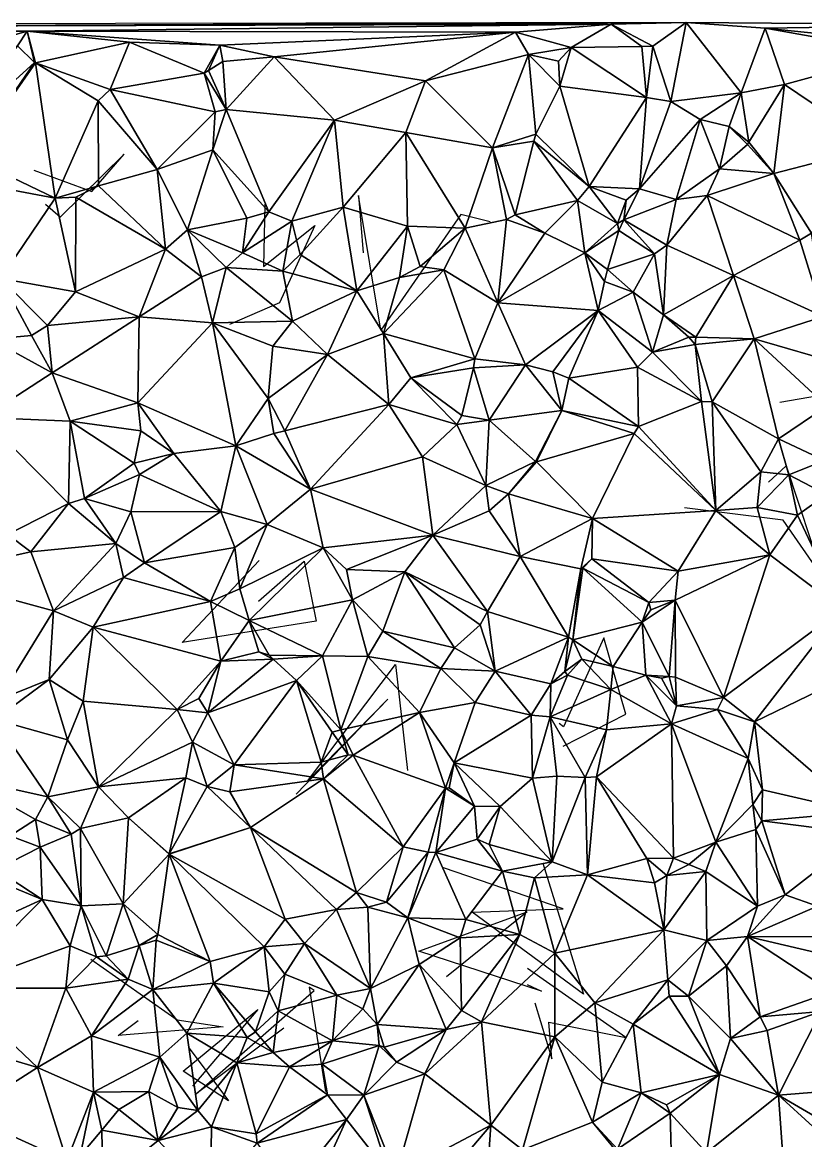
# Model space of a CAD drawing. Header units: metres. Extents: x -15.3 to 15.2, y -15.4 to 15.2.
# Drawn here: x -1.42 to 8.81, y 0.4 to 15 of the extents above; entities that cross this region are included whole.
import ezdxf

# ---------------------------------------------------------------- set-up
doc = ezdxf.new("R2010")
doc.units = ezdxf.units.M
doc.layers.add('CRACKS', color=1, linetype='Continuous')
doc.layers.add('STREET_MESH', color=7, linetype='Continuous')

msp = doc.modelspace()

# ---------------------------------------------------------------- linework, layer by layer
at = {"layer": 'CRACKS'}
for points in [[(-1.273, 13.069, 0.1), (-0.512, 12.789, 0.1), (-0.093, 13.278, 0.1), (-0.927, 12.456, 0.1), (-1.119, 12.62, 0.1)], [(4.689, 12.393, 0.1), (4.307, 12.488, 0.1), (3.26, 10.979, 0.1), (2.97, 12.739, 0.1), (3.029, 11.99, 0.1)], [(1.746, 12.624, 0.1), (1.728, 11.809, 0.1), (2.398, 12.345, 0.1), (1.936, 11.338, 0.1), (1.283, 11.052, 0.1)], [(8.471, 10.041, 0.1), (8.978, 10.128, 0.1), (9.101, 10.486, 0.1), (9.882, 9.55, 0.1), (9.94, 10.419, 0.1)], [(8.326, 8.996, 0.1), (8.553, 9.207, 0.1), (9.039, 7.748, 0.1), (8.514, 8.499, 0.1), (7.227, 8.661, 0.1)], [(1.663, 7.442, 0.1), (2.258, 7.963, 0.1), (2.418, 7.179, 0.1), (0.667, 6.901, 0.1), (1.673, 7.973, 0.1)], [(5.642, 5.551, 0.1), (6.46, 5.968, 0.1), (6.172, 6.964, 0.1), (5.647, 5.802, 0.1), (5.591, 5.845, 0.1)], [(2.157, 4.921, 0.1), (3.354, 6.164, 0.1), (2.301, 5.091, 0.1), (3.451, 6.616, 0.1), (3.608, 5.232, 0.1)], [(5.376, 4.022, 0.1), (5.908, 2.311, 0.1), (4.454, 3.384, 0.1), (5.642, 3.427, 0.1), (4.08, 3.96, 0.1)], [(5.173, 2.439, 0.1), (5.36, 2.35, 0.1), (3.758, 2.875, 0.1), (5.173, 3.387, 0.1), (4.118, 2.539, 0.1)], [(-0.526, 2.767, 0.1), (0.6, 1.977, 0.1), (1.202, 1.884, 0.1), (-0.17, 1.774, 0.1), (0.09, 1.97, 0.1)], [(5.272, 2.197, 0.1), (5.496, 1.467, 0.1), (5.454, 1.948, 0.1), (6.46, 1.746, 0.1), (5.175, 2.648, 0.1)], [(1.994, 1.87, 0.1), (0.85, 1.013, 0.1), (2.39, 2.362, 0.1), (2.324, 2.402, 0.1), (2.538, 1.041, 0.1)], [(0.757, 1.608, 0.1), (1.269, 0.921, 0.1), (0.678, 1.306, 0.1), (1.654, 2.114, 0.1), (0.803, 1.112, 0.1)]]:
    msp.add_polyline3d(points, dxfattribs=at)
at = {"layer": 'STREET_MESH'}
for points in [[(-7.663, 14.971), (-6.139, 14.939), (7.248, 14.997)], [(7.248, 14.997), (-6.139, 14.939), (6.268, 14.972)], [(-6.139, 14.939), (-1.359, 14.881), (6.268, 14.972)], [(-1.359, 14.881), (-6.139, 14.939), (-5.308, 14.821)], [(-1.359, 14.881), (5.018, 14.869), (6.268, 14.972)], [(5.018, 14.869), (5.747, 14.669), (6.268, 14.972)], [(5.747, 14.669), (6.669, 14.683), (6.268, 14.972)], [(6.814, 14.687), (7.248, 14.997), (6.268, 14.972)], [(6.669, 14.683), (6.814, 14.687), (6.268, 14.972)], [(7.047, 13.965), (7.248, 14.997), (6.814, 14.687)], [(7.047, 13.965), (7.966, 14.077), (7.248, 14.997)], [(7.248, 14.997), (8.282, 14.921), (11.149, 14.965)], [(7.248, 14.997), (11.149, 14.965), (13.341, 14.948)], [(7.248, 14.997), (7.966, 14.077), (8.282, 14.921)], [(8.282, 14.921), (7.966, 14.077), (8.534, 14.186)], [(8.282, 14.921), (10.322, 14.711), (11.149, 14.965)], [(8.282, 14.921), (8.534, 14.186), (10.065, 14.604)], [(10.322, 14.711), (8.282, 14.921), (10.065, 14.604)], [(-3.495, 14.265), (-1.359, 14.881), (-5.308, 14.821)], [(-3.495, 14.265), (-1.484, 14.69), (-1.359, 14.881)], [(-1.484, 14.69), (-1.263, 14.475), (-1.359, 14.881)], [(1.157, 14.701), (-1.359, 14.881), (-0.023, 14.737)], [(-1.359, 14.881), (-1.248, 14.471), (-0.023, 14.737)], [(1.157, 14.701), (5.018, 14.869), (-1.359, 14.881)], [(-1.263, 14.475), (-1.248, 14.471), (-1.359, 14.881)], [(5.018, 14.869), (1.157, 14.701), (1.869, 14.549)], [(3.845, 14.233), (5.018, 14.869), (1.869, 14.549)], [(5.189, 14.579), (5.018, 14.869), (3.845, 14.233)], [(5.018, 14.869), (5.189, 14.579), (5.747, 14.669)], [(-2.41, 13.428), (-1.263, 14.475), (-1.484, 14.69)], [(-1.248, 14.471), (-0.276, 14.121), (-0.023, 14.737)], [(-0.276, 14.121), (0.952, 14.334), (-0.023, 14.737)], [(0.952, 14.334), (1.157, 14.701), (-0.023, 14.737)], [(0.952, 14.334), (1.012, 14.369), (1.157, 14.701)], [(1.012, 14.369), (1.196, 14.488), (1.157, 14.701)], [(1.157, 14.701), (1.196, 14.488), (1.869, 14.549)], [(5.189, 14.579), (5.581, 14.492), (5.747, 14.669)], [(5.581, 14.492), (5.599, 14.163), (5.747, 14.669)], [(5.599, 14.163), (6.731, 14.016), (5.747, 14.669)], [(6.731, 14.016), (6.669, 14.683), (5.747, 14.669)], [(6.669, 14.683), (6.731, 14.016), (6.814, 14.687)], [(6.731, 14.016), (7.047, 13.965), (6.814, 14.687)], [(8.534, 14.186), (9.74, 13.371), (10.065, 14.604)], [(-1.263, 14.475), (-2.41, 13.428), (-2.113, 13.238)], [(-1.248, 14.471), (-1.263, 14.475), (-2.113, 13.238)], [(-0.991, 12.702), (-1.248, 14.471), (-2.113, 13.238)], [(-0.276, 14.121), (-1.248, 14.471), (-0.429, 13.975)], [(-1.248, 14.471), (-0.991, 12.702), (-0.429, 13.975)], [(1.196, 14.488), (1.012, 14.369), (1.239, 13.858)], [(1.196, 14.488), (1.239, 13.858), (1.869, 14.549)], [(1.239, 13.858), (2.654, 13.719), (1.869, 14.549)], [(2.654, 13.719), (3.845, 14.233), (1.869, 14.549)], [(4.718, 13.361), (5.189, 14.579), (3.845, 14.233)], [(5.286, 13.536), (5.189, 14.579), (4.718, 13.361)], [(5.581, 14.492), (5.189, 14.579), (5.599, 14.163)], [(5.189, 14.579), (5.286, 13.536), (5.599, 14.163)], [(-0.276, 14.121), (1.096, 13.828), (0.952, 14.334)], [(1.239, 13.858), (1.012, 14.369), (0.952, 14.334)], [(1.096, 13.828), (1.239, 13.858), (0.952, 14.334)], [(2.654, 13.719), (3.586, 13.558), (3.845, 14.233)], [(3.586, 13.558), (4.718, 13.361), (3.845, 14.233)], [(5.286, 13.536), (5.982, 12.855), (5.599, 14.163)], [(5.982, 12.855), (6.731, 14.016), (5.599, 14.163)], [(7.966, 14.077), (8.065, 13.433), (8.534, 14.186)], [(8.065, 13.433), (8.392, 13.024), (8.534, 14.186)], [(8.392, 13.024), (9.74, 13.371), (8.534, 14.186)], [(0.339, 13.075), (-0.276, 14.121), (-0.429, 13.975)], [(1.096, 13.828), (-0.276, 14.121), (0.339, 13.075)], [(6.731, 14.016), (5.982, 12.855), (6.637, 12.823)], [(7.047, 13.965), (6.731, 14.016), (6.637, 12.823)], [(7.966, 14.077), (7.047, 13.965), (7.433, 13.73)], [(7.81, 13.636), (7.966, 14.077), (7.433, 13.73)], [(7.81, 13.636), (8.065, 13.433), (7.966, 14.077)], [(-0.429, 13.975), (-0.991, 12.702), (-0.425, 12.864)], [(0.339, 13.075), (-0.429, 13.975), (-0.425, 12.864)], [(7.433, 13.73), (7.047, 13.965), (6.637, 12.823)], [(1.096, 13.828), (0.339, 13.075), (1.065, 13.333)], [(1.798, 12.525), (1.239, 13.858), (1.065, 13.333)], [(1.239, 13.858), (1.096, 13.828), (1.065, 13.333)], [(1.798, 12.525), (2.654, 13.719), (1.239, 13.858)], [(7.433, 13.73), (6.637, 12.823), (7.12, 12.687)], [(7.682, 13.085), (7.433, 13.73), (7.12, 12.687)], [(7.682, 13.085), (7.81, 13.636), (7.433, 13.73)], [(2.097, 12.403), (2.654, 13.719), (1.798, 12.525)], [(2.654, 13.719), (2.097, 12.403), (2.768, 12.585)], [(3.586, 13.558), (2.654, 13.719), (2.768, 12.585)], [(7.81, 13.636), (7.682, 13.085), (8.048, 13.401)], [(8.065, 13.433), (7.81, 13.636), (8.048, 13.401)], [(3.586, 13.558), (2.768, 12.585), (3.607, 12.335)], [(4.361, 12.309), (3.586, 13.558), (3.607, 12.335)], [(3.586, 13.558), (4.361, 12.309), (4.718, 13.361)], [(5.26, 13.447), (5.286, 13.536), (4.718, 13.361)], [(5.016, 12.486), (5.26, 13.447), (4.718, 13.361)], [(5.26, 13.447), (5.016, 12.486), (5.829, 12.672)], [(5.286, 13.536), (5.26, 13.447), (5.982, 12.855)], [(5.982, 12.855), (5.26, 13.447), (5.829, 12.672)], [(8.065, 13.433), (8.048, 13.401), (8.392, 13.024)], [(0.339, 13.075), (0.734, 12.289), (1.065, 13.333)], [(1.065, 13.333), (0.734, 12.289), (1.509, 12.443)], [(1.798, 12.525), (1.065, 13.333), (1.509, 12.443)], [(4.361, 12.309), (4.903, 12.424), (4.718, 13.361)], [(4.903, 12.424), (5.016, 12.486), (4.718, 13.361)], [(8.048, 13.401), (7.682, 13.085), (8.392, 13.024)], [(8.392, 13.024), (8.886, 12.247), (9.74, 13.371)], [(-1.943, 12.881), (-0.991, 12.702), (-2.113, 13.238)], [(0.339, 13.075), (-0.425, 12.864), (0.447, 12.036)], [(0.734, 12.289), (0.339, 13.075), (0.447, 12.036)], [(7.523, 12.738), (7.682, 13.085), (7.12, 12.687)], [(7.682, 13.085), (7.523, 12.738), (8.392, 13.024)], [(8.392, 13.024), (7.523, 12.738), (8.733, 12.155)], [(8.886, 12.247), (8.392, 13.024), (8.733, 12.155)], [(-0.991, 12.702), (-1.943, 12.881), (-1.703, 11.656)], [(-0.991, 12.702), (-0.721, 12.715), (-0.425, 12.864)], [(-0.425, 12.864), (-0.721, 12.715), (0.447, 12.036)], [(6.353, 12.374), (5.982, 12.855), (5.829, 12.672)], [(6.637, 12.823), (5.982, 12.855), (6.465, 12.676)], [(5.982, 12.855), (6.353, 12.374), (6.465, 12.676)], [(-0.991, 12.702), (-1.703, 11.656), (-0.725, 11.48)], [(-0.721, 12.715), (-0.991, 12.702), (-0.725, 11.48)], [(-0.721, 12.715), (-0.725, 11.48), (0.447, 12.036)], [(6.637, 12.823), (6.433, 12.42), (7.12, 12.687)], [(6.433, 12.42), (6.637, 12.823), (6.465, 12.676)], [(6.996, 12.089), (7.523, 12.738), (7.12, 12.687)], [(7.867, 11.692), (7.523, 12.738), (6.996, 12.089)], [(7.523, 12.738), (7.867, 11.692), (8.733, 12.155)], [(2.097, 12.403), (2.205, 11.966), (2.768, 12.585)], [(2.205, 11.966), (2.947, 11.495), (2.768, 12.585)], [(2.768, 12.585), (2.947, 11.495), (3.607, 12.335)], [(5.016, 12.486), (5.402, 12.247), (5.829, 12.672)], [(5.402, 12.247), (5.925, 11.99), (5.829, 12.672)], [(5.925, 11.99), (6.353, 12.374), (5.829, 12.672)], [(6.353, 12.374), (6.433, 12.42), (6.465, 12.676)], [(6.433, 12.42), (6.996, 12.089), (7.12, 12.687)], [(0.734, 12.289), (1.453, 11.987), (1.509, 12.443)], [(1.453, 11.987), (1.798, 12.525), (1.509, 12.443)], [(2.097, 12.403), (1.798, 12.525), (1.453, 11.987)], [(4.903, 12.424), (4.361, 12.309), (4.79, 11.337)], [(5.402, 12.247), (4.903, 12.424), (4.79, 11.337)], [(5.402, 12.247), (5.016, 12.486), (4.903, 12.424)], [(6.353, 12.374), (6.367, 12.279), (6.433, 12.42)], [(6.433, 12.42), (6.367, 12.279), (6.836, 11.974)], [(6.433, 12.42), (6.836, 11.974), (6.996, 12.089)], [(0.917, 11.677), (0.734, 12.289), (0.447, 12.036)], [(1.242, 11.797), (0.734, 12.289), (0.917, 11.677)], [(1.242, 11.797), (1.453, 11.987), (0.734, 12.289)], [(1.982, 11.749), (2.097, 12.403), (1.453, 11.987)], [(2.097, 12.403), (1.982, 11.749), (2.205, 11.966)], [(2.947, 11.495), (3.506, 11.665), (3.607, 12.335)], [(3.506, 11.665), (3.776, 11.809), (3.607, 12.335)], [(3.776, 11.809), (4.361, 12.309), (3.607, 12.335)], [(4.082, 11.765), (4.361, 12.309), (3.776, 11.809)], [(4.361, 12.309), (4.082, 11.765), (4.79, 11.337)], [(6.353, 12.374), (5.925, 11.99), (6.367, 12.279)], [(6.367, 12.279), (5.925, 11.99), (6.223, 11.773)], [(6.836, 11.974), (6.367, 12.279), (6.223, 11.773)], [(5.925, 11.99), (5.402, 12.247), (4.79, 11.337)], [(8.733, 12.155), (7.867, 11.692), (9.041, 11.159)], [(8.886, 12.247), (8.733, 12.155), (9.041, 11.159)], [(-0.725, 11.48), (0.104, 11.153), (0.447, 12.036)], [(0.104, 11.153), (0.917, 11.677), (0.447, 12.036)], [(1.242, 11.797), (1.982, 11.749), (1.453, 11.987)], [(5.925, 11.99), (4.79, 11.337), (6.099, 11.238)], [(5.925, 11.99), (6.182, 11.615), (6.223, 11.773)], [(6.182, 11.615), (5.925, 11.99), (6.099, 11.238)], [(6.557, 11.474), (6.836, 11.974), (6.223, 11.773)], [(6.952, 11.178), (6.836, 11.974), (6.557, 11.474)], [(6.836, 11.974), (6.952, 11.178), (6.996, 12.089)], [(6.952, 11.178), (7.867, 11.692), (6.996, 12.089)], [(1.982, 11.749), (2.947, 11.495), (2.205, 11.966)], [(1.06, 11.074), (1.242, 11.797), (0.917, 11.677)], [(1.06, 11.074), (2.106, 11.097), (1.242, 11.797)], [(2.106, 11.097), (1.982, 11.749), (1.242, 11.797)], [(2.947, 11.495), (1.982, 11.749), (2.106, 11.097)], [(4.082, 11.765), (3.297, 10.935), (4.49, 10.606)], [(3.297, 10.935), (4.082, 11.765), (3.506, 11.665)], [(4.082, 11.765), (3.776, 11.809), (3.506, 11.665)], [(4.79, 11.337), (4.082, 11.765), (4.49, 10.606)], [(6.182, 11.615), (6.557, 11.474), (6.223, 11.773)], [(7.867, 11.692), (6.952, 11.178), (7.377, 10.89)], [(7.867, 11.692), (7.377, 10.89), (8.137, 10.866)], [(9.041, 11.159), (7.867, 11.692), (8.137, 10.866)], [(-1.302, 10.909), (-1.703, 11.656), (-1.838, 10.864)], [(-1.703, 11.656), (-1.094, 11.042), (-0.725, 11.48)], [(-1.302, 10.909), (-1.094, 11.042), (-1.703, 11.656)], [(0.104, 11.153), (1.06, 11.074), (0.917, 11.677)], [(2.947, 11.495), (3.297, 10.935), (3.506, 11.665)], [(6.557, 11.474), (6.182, 11.615), (6.099, 11.238)], [(-1.094, 11.042), (0.104, 11.153), (-0.725, 11.48)], [(2.563, 10.664), (2.947, 11.495), (2.106, 11.097)], [(2.947, 11.495), (2.563, 10.664), (3.297, 10.935)], [(6.811, 10.693), (6.557, 11.474), (6.099, 11.238)], [(6.811, 10.693), (6.952, 11.178), (6.557, 11.474)], [(4.79, 11.337), (4.49, 10.606), (5.149, 10.527)], [(6.099, 11.238), (4.79, 11.337), (5.149, 10.527)], [(-1.034, 10.422), (0.104, 11.153), (-1.094, 11.042)], [(-1.034, 10.422), (0.089, 10.033), (0.104, 11.153)], [(0.104, 11.153), (0.089, 10.033), (1.06, 11.074)], [(2.106, 11.097), (1.06, 11.074), (1.852, 10.771)], [(2.563, 10.664), (2.106, 11.097), (1.852, 10.771)], [(5.505, 10.437), (6.099, 11.238), (5.149, 10.527)], [(5.505, 10.437), (5.715, 10.352), (6.099, 11.238)], [(5.715, 10.352), (6.611, 10.496), (6.099, 11.238)], [(6.611, 10.496), (6.811, 10.693), (6.099, 11.238)], [(6.952, 11.178), (6.811, 10.693), (7.283, 10.888)], [(7.377, 10.89), (6.952, 11.178), (7.283, 10.888)], [(9.306, 10.529), (9.041, 11.159), (8.137, 10.866)], [(-1.034, 10.422), (-1.094, 11.042), (-1.302, 10.909)], [(0.089, 10.033), (1.365, 9.47), (1.06, 11.074)], [(1.06, 11.074), (1.791, 10.087), (1.852, 10.771)], [(1.06, 11.074), (1.365, 9.47), (1.791, 10.087)], [(-1.935, 9.841), (-1.034, 10.422), (-1.838, 10.864)], [(-1.034, 10.422), (-1.302, 10.909), (-1.838, 10.864)], [(3.297, 10.935), (2.563, 10.664), (3.366, 10.01)], [(4.49, 10.606), (3.297, 10.935), (3.653, 10.357)], [(3.297, 10.935), (3.366, 10.01), (3.653, 10.357)], [(6.811, 10.693), (7.366, 10.794), (7.283, 10.888)], [(7.366, 10.794), (7.377, 10.89), (7.283, 10.888)], [(7.377, 10.89), (7.366, 10.794), (8.137, 10.866)], [(7.366, 10.794), (7.588, 10.045), (8.137, 10.866)], [(7.588, 10.045), (8.455, 9.561), (8.137, 10.866)], [(8.455, 9.561), (9.085, 9.989), (8.137, 10.866)], [(9.085, 9.989), (9.306, 10.529), (8.137, 10.866)], [(1.791, 10.087), (2.563, 10.664), (1.852, 10.771)], [(2.563, 10.664), (1.791, 10.087), (2.005, 9.666)], [(3.366, 10.01), (2.563, 10.664), (2.005, 9.666)], [(6.811, 10.693), (6.611, 10.496), (7.451, 10.05)], [(7.366, 10.794), (6.811, 10.693), (7.451, 10.05)], [(7.588, 10.045), (7.366, 10.794), (7.451, 10.05)], [(4.471, 10.488), (4.49, 10.606), (3.653, 10.357)], [(4.49, 10.606), (4.471, 10.488), (5.149, 10.527)], [(4.471, 10.488), (4.677, 9.804), (5.149, 10.527)], [(4.677, 9.804), (5.625, 9.93), (5.149, 10.527)], [(5.625, 9.93), (5.505, 10.437), (5.149, 10.527)], [(-0.797, 9.791), (-1.034, 10.422), (-1.935, 9.841)], [(-1.034, 10.422), (-0.797, 9.791), (0.089, 10.033)], [(4.319, 9.864), (4.471, 10.488), (3.653, 10.357)], [(4.677, 9.804), (4.471, 10.488), (4.319, 9.864)], [(5.715, 10.352), (5.505, 10.437), (5.625, 9.93)], [(6.627, 9.723), (6.611, 10.496), (5.715, 10.352)], [(6.611, 10.496), (6.627, 9.723), (7.451, 10.05)], [(3.366, 10.01), (4.254, 9.747), (3.653, 10.357)], [(4.254, 9.747), (4.319, 9.864), (3.653, 10.357)], [(6.627, 9.723), (5.715, 10.352), (5.625, 9.93)], [(1.365, 9.47), (1.864, 9.63), (1.791, 10.087)], [(1.791, 10.087), (1.864, 9.63), (2.005, 9.666)], [(0.089, 10.033), (-0.797, 9.791), (0.124, 9.665)], [(0.558, 9.37), (0.089, 10.033), (0.124, 9.665)], [(0.089, 10.033), (0.558, 9.37), (1.365, 9.47)], [(2.34, 8.906), (3.366, 10.01), (2.005, 9.666)], [(3.366, 10.01), (2.34, 8.906), (3.803, 9.325)], [(4.254, 9.747), (3.366, 10.01), (3.803, 9.325)], [(4.677, 9.804), (5.279, 9.265), (5.625, 9.93)], [(5.279, 9.265), (5.294, 9.26), (5.625, 9.93)], [(5.294, 9.26), (6.568, 9.629), (5.625, 9.93)], [(6.568, 9.629), (6.627, 9.723), (5.625, 9.93)], [(7.451, 10.05), (6.627, 9.723), (7.634, 8.627)], [(7.588, 10.045), (7.451, 10.05), (7.634, 8.627)], [(8.224, 9.132), (7.588, 10.045), (7.634, 8.627)], [(7.588, 10.045), (8.224, 9.132), (8.455, 9.561)], [(9.085, 9.989), (8.455, 9.561), (9.054, 9.28)], [(-0.818, 8.717), (-1.935, 9.841), (-1.61, 8.313)], [(-0.818, 8.717), (-0.797, 9.791), (-1.935, 9.841)], [(-0.797, 9.791), (-0.818, 8.717), (-0.61, 8.781)], [(0.124, 9.665), (-0.797, 9.791), (0.041, 9.245)], [(-0.797, 9.791), (-0.61, 8.781), (0.041, 9.245)], [(4.254, 9.747), (4.677, 9.804), (4.319, 9.864)], [(4.677, 9.804), (4.254, 9.747), (4.631, 8.954)], [(5.279, 9.265), (4.677, 9.804), (4.631, 8.954)], [(0.558, 9.37), (0.124, 9.665), (0.041, 9.245)], [(1.864, 9.63), (2.34, 8.906), (2.005, 9.666)], [(4.631, 8.954), (4.254, 9.747), (3.803, 9.325)], [(6.627, 9.723), (6.568, 9.629), (7.634, 8.627)], [(1.864, 9.63), (1.365, 9.47), (2.34, 8.906)], [(6.568, 9.629), (5.294, 9.26), (6.024, 8.519)], [(6.568, 9.629), (6.024, 8.519), (7.634, 8.627)], [(8.224, 9.132), (8.59, 9.091), (8.455, 9.561)], [(8.455, 9.561), (8.59, 9.091), (9.054, 9.28)], [(0.11, 9.095), (0.558, 9.37), (0.041, 9.245)], [(0.558, 9.37), (0.11, 9.095), (1.17, 8.612)], [(0.558, 9.37), (1.17, 8.612), (1.365, 9.47)], [(1.365, 9.47), (1.17, 8.612), (1.774, 8.443)], [(2.34, 8.906), (1.365, 9.47), (1.774, 8.443)], [(-0.61, 8.781), (0.11, 9.095), (0.041, 9.245)], [(2.34, 8.906), (3.939, 8.304), (3.803, 9.325)], [(3.939, 8.304), (4.631, 8.954), (3.803, 9.325)], [(5.279, 9.265), (4.631, 8.954), (4.93, 8.841)], [(5.294, 9.26), (5.279, 9.265), (4.93, 8.841)], [(5.294, 9.26), (4.93, 8.841), (6.024, 8.519)], [(8.59, 9.091), (9.082, 8.833), (9.054, 9.28)], [(-0.004, 8.609), (0.11, 9.095), (-0.61, 8.781)], [(0.11, 9.095), (-0.004, 8.609), (1.17, 8.612)], [(8.178, 8.663), (8.224, 9.132), (7.634, 8.627)], [(8.59, 9.091), (8.224, 9.132), (8.178, 8.663)], [(8.704, 8.564), (8.59, 9.091), (8.178, 8.663)], [(8.59, 9.091), (8.704, 8.564), (9.082, 8.833)], [(2.34, 8.906), (1.774, 8.443), (2.507, 8.14)], [(3.939, 8.304), (2.34, 8.906), (2.507, 8.14)], [(4.631, 8.954), (3.939, 8.304), (4.675, 8.623)], [(4.93, 8.841), (4.631, 8.954), (4.675, 8.623)], [(-0.818, 8.717), (-0.201, 8.195), (-0.61, 8.781)], [(-0.201, 8.195), (-0.004, 8.609), (-0.61, 8.781)], [(4.93, 8.841), (4.675, 8.623), (5.079, 8.027)], [(6.024, 8.519), (4.93, 8.841), (5.079, 8.027)], [(8.704, 8.564), (9.282, 7.336), (9.082, 8.833)], [(-1.309, 8.084), (-0.818, 8.717), (-1.61, 8.313)], [(-0.201, 8.195), (-0.818, 8.717), (-1.309, 8.084)], [(4.675, 8.623), (3.939, 8.304), (5.079, 8.027)], [(6.024, 8.519), (7.142, 7.832), (7.634, 8.627)], [(7.634, 8.627), (7.142, 7.832), (8.343, 8.048)], [(8.178, 8.663), (7.634, 8.627), (8.343, 8.048)], [(8.704, 8.564), (8.178, 8.663), (8.343, 8.048)], [(-0.004, 8.609), (-0.201, 8.195), (0.176, 7.943)], [(1.17, 8.612), (-0.004, 8.609), (0.176, 7.943)], [(1.17, 8.612), (0.176, 7.943), (1.353, 8.141)], [(1.17, 8.612), (1.353, 8.141), (1.774, 8.443)], [(5.872, 7.863), (6.024, 8.519), (5.079, 8.027)], [(5.872, 7.863), (6.017, 7.993), (6.024, 8.519)], [(6.017, 7.993), (7.142, 7.832), (6.024, 8.519)], [(9.282, 7.336), (8.704, 8.564), (8.343, 8.048)], [(1.774, 8.443), (1.353, 8.141), (1.421, 7.603)], [(1.774, 8.443), (1.421, 7.603), (2.507, 8.14)], [(-2.714, 7.776), (-1.309, 8.084), (-1.61, 8.313)], [(-0.201, 8.195), (-1.309, 8.084), (-1.014, 7.315)], [(-0.099, 7.749), (-0.201, 8.195), (-1.014, 7.315)], [(0.176, 7.943), (-0.201, 8.195), (-0.099, 7.749)], [(2.813, 7.857), (3.939, 8.304), (2.507, 8.14)], [(3.572, 7.826), (3.939, 8.304), (2.813, 7.857)], [(3.939, 8.304), (3.572, 7.826), (4.656, 7.306)], [(3.939, 8.304), (4.656, 7.306), (5.079, 8.027)], [(-1.309, 8.084), (-2.714, 7.776), (-1.014, 7.315)], [(0.176, 7.943), (1.037, 7.437), (1.353, 8.141)], [(1.353, 8.141), (1.037, 7.437), (1.421, 7.603)], [(1.421, 7.603), (1.542, 7.191), (2.507, 8.14)], [(2.507, 8.14), (1.542, 7.191), (2.89, 7.461)], [(2.813, 7.857), (2.507, 8.14), (2.89, 7.461)], [(7.106, 7.455), (7.738, 6.185), (8.343, 8.048)], [(7.142, 7.832), (7.106, 7.455), (8.343, 8.048)], [(7.738, 6.185), (9.282, 7.336), (8.343, 8.048)], [(1.037, 7.437), (0.176, 7.943), (-0.099, 7.749)], [(5.079, 8.027), (4.656, 7.306), (5.711, 6.974)], [(5.872, 7.863), (5.079, 8.027), (5.711, 6.974)], [(5.9, 7.872), (6.017, 7.993), (5.872, 7.863)], [(6.017, 7.993), (5.9, 7.872), (6.762, 7.426)], [(7.142, 7.832), (6.017, 7.993), (6.762, 7.426)], [(-2.714, 7.776), (-1.734, 6.156), (-1.014, 7.315)], [(-0.498, 7.102), (-0.099, 7.749), (-1.014, 7.315)], [(-0.498, 7.102), (1.037, 7.437), (-0.099, 7.749)], [(3.572, 7.826), (2.813, 7.857), (2.89, 7.461)], [(3.287, 7.052), (3.572, 7.826), (2.89, 7.461)], [(4.224, 6.831), (3.572, 7.826), (3.287, 7.052)], [(4.656, 7.306), (3.572, 7.826), (4.56, 7.133)], [(3.572, 7.826), (4.224, 6.831), (4.56, 7.133)], [(5.767, 6.936), (5.872, 7.863), (5.711, 6.974)], [(5.9, 7.872), (5.767, 6.936), (6.674, 7.168)], [(5.767, 6.936), (5.9, 7.872), (5.872, 7.863)], [(6.762, 7.426), (5.9, 7.872), (6.674, 7.168)], [(7.106, 7.455), (7.142, 7.832), (6.762, 7.426)], [(1.037, 7.437), (1.542, 7.191), (1.421, 7.603)], [(1.542, 7.191), (2.498, 6.729), (2.89, 7.461)], [(2.498, 6.729), (3.091, 6.719), (2.89, 7.461)], [(3.091, 6.719), (3.287, 7.052), (2.89, 7.461)], [(7.027, 6.459), (7.106, 7.455), (6.674, 7.168)], [(7.106, 7.455), (6.789, 7.329), (6.674, 7.168)], [(6.789, 7.329), (7.106, 7.455), (6.762, 7.426)], [(7.11, 6.448), (7.106, 7.455), (7.027, 6.459)], [(7.106, 7.455), (7.11, 6.448), (7.738, 6.185)], [(-1.734, 6.156), (-1.07, 6.421), (-1.014, 7.315)], [(-1.07, 6.421), (-0.498, 7.102), (-1.014, 7.315)], [(1.037, 7.437), (-0.498, 7.102), (1.172, 6.66)], [(1.542, 7.191), (1.037, 7.437), (1.172, 6.66)], [(4.756, 6.53), (4.656, 7.306), (4.56, 7.133)], [(4.656, 7.306), (4.756, 6.53), (5.711, 6.974)], [(6.789, 7.329), (6.762, 7.426), (6.674, 7.168)], [(8.142, 5.868), (9.282, 7.336), (7.738, 6.185)], [(9.282, 7.336), (8.142, 5.868), (9.542, 6.545)], [(1.667, 6.782), (1.542, 7.191), (1.172, 6.66)], [(1.667, 6.782), (1.803, 6.737), (1.542, 7.191)], [(1.542, 7.191), (1.803, 6.737), (2.498, 6.729)], [(5.767, 6.936), (6.297, 6.588), (6.674, 7.168)], [(6.297, 6.588), (6.723, 6.475), (6.674, 7.168)], [(6.723, 6.475), (7.027, 6.459), (6.674, 7.168)], [(-0.498, 7.102), (-1.07, 6.421), (-0.628, 6.137)], [(-0.498, 7.102), (-0.628, 6.137), (0.599, 6.03)], [(1.172, 6.66), (-0.498, 7.102), (0.599, 6.03)], [(3.091, 6.719), (4.046, 6.562), (3.287, 7.052)], [(4.046, 6.562), (4.224, 6.831), (3.287, 7.052)], [(4.224, 6.831), (4.756, 6.53), (4.56, 7.133)], [(4.756, 6.53), (5.481, 6.362), (5.711, 6.974)], [(5.481, 6.362), (5.665, 6.522), (5.711, 6.974)], [(5.665, 6.522), (5.767, 6.936), (5.711, 6.974)], [(5.665, 6.522), (5.886, 6.686), (5.767, 6.936)], [(5.767, 6.936), (5.886, 6.686), (6.297, 6.588)], [(1.667, 6.782), (1.172, 6.66), (1.856, 6.687)], [(1.803, 6.737), (1.667, 6.782), (1.856, 6.687)], [(2.498, 6.729), (1.803, 6.737), (1.856, 6.687)], [(2.158, 6.408), (2.498, 6.729), (1.856, 6.687)], [(2.498, 6.729), (2.158, 6.408), (2.737, 5.761)], [(3.091, 6.719), (2.498, 6.729), (2.737, 5.761)], [(3.766, 5.989), (3.091, 6.719), (2.737, 5.761)], [(4.046, 6.562), (3.091, 6.719), (3.766, 5.989)], [(4.756, 6.53), (4.224, 6.831), (4.046, 6.562)], [(1.172, 6.66), (0.599, 6.03), (0.885, 6.17)], [(1, 5.984), (1.172, 6.66), (0.885, 6.17)], [(1.172, 6.66), (1, 5.984), (1.856, 6.687)], [(1, 5.984), (2.158, 6.408), (1.856, 6.687)], [(5.665, 6.522), (5.698, 6.474), (5.886, 6.686)], [(5.886, 6.686), (5.698, 6.474), (6.265, 6.291)], [(5.886, 6.686), (6.265, 6.291), (6.297, 6.588)], [(6.265, 6.291), (6.723, 6.475), (6.297, 6.588)], [(4.494, 6.121), (4.046, 6.562), (3.766, 5.989)], [(4.756, 6.53), (4.046, 6.562), (4.494, 6.121)], [(5.223, 5.954), (4.756, 6.53), (4.494, 6.121)], [(4.756, 6.53), (5.223, 5.954), (5.481, 6.362)], [(6.265, 6.291), (5.698, 6.474), (5.472, 5.931)], [(5.698, 6.474), (5.481, 6.362), (5.472, 5.931)], [(5.698, 6.474), (5.665, 6.522), (5.481, 6.362)], [(6.723, 6.475), (6.265, 6.291), (7.057, 5.843)], [(7.124, 6.076), (6.723, 6.475), (7.057, 5.843)], [(6.723, 6.475), (6.926, 6.435), (7.027, 6.459)], [(6.926, 6.435), (6.723, 6.475), (7.124, 6.076)], [(6.926, 6.435), (7.124, 6.076), (7.027, 6.459)], [(7.124, 6.076), (7.11, 6.448), (7.027, 6.459)], [(7.11, 6.448), (7.124, 6.076), (7.738, 6.185)], [(9.542, 6.545), (8.142, 5.868), (9.508, 4.686)], [(-1.07, 6.421), (-1.782, 5.898), (-0.832, 5.633)], [(-1.782, 5.898), (-1.07, 6.421), (-1.734, 6.156)], [(-0.628, 6.137), (-1.07, 6.421), (-0.832, 5.633)], [(2.158, 6.408), (1, 5.984), (1.347, 5.304)], [(2.481, 5.342), (2.158, 6.408), (1.347, 5.304)], [(2.627, 5.734), (2.158, 6.408), (2.481, 5.342)], [(2.158, 6.408), (2.627, 5.734), (2.737, 5.761)], [(5.481, 6.362), (5.223, 5.954), (5.472, 5.931)], [(6.209, 5.763), (6.265, 6.291), (5.472, 5.931)], [(6.265, 6.291), (6.209, 5.763), (7.057, 5.843)], [(-0.428, 5.02), (-0.628, 6.137), (-0.832, 5.633)], [(-0.628, 6.137), (-0.428, 5.02), (0.599, 6.03)], [(0.599, 6.03), (1, 5.984), (0.885, 6.17)], [(7.124, 6.076), (7.656, 6.026), (7.738, 6.185)], [(7.656, 6.026), (8.142, 5.868), (7.738, 6.185)], [(0.599, 6.03), (-0.428, 5.02), (0.801, 5.602)], [(1, 5.984), (0.599, 6.03), (0.801, 5.602)], [(2.9, 5.433), (3.766, 5.989), (2.737, 5.761)], [(2.9, 5.433), (4.104, 5.001), (3.766, 5.989)], [(4.22, 5.33), (4.494, 6.121), (3.766, 5.989)], [(4.104, 5.001), (4.22, 5.33), (3.766, 5.989)], [(4.22, 5.33), (5.223, 5.954), (4.494, 6.121)], [(7.656, 6.026), (7.124, 6.076), (7.057, 5.843)], [(8.059, 5.387), (7.656, 6.026), (7.057, 5.843)], [(7.656, 6.026), (8.059, 5.387), (8.142, 5.868)], [(-1.782, 5.898), (-2.211, 5.138), (-1.087, 4.888)], [(-0.832, 5.633), (-1.782, 5.898), (-1.087, 4.888)], [(1.347, 5.304), (1, 5.984), (0.801, 5.602)], [(4.22, 5.33), (5.243, 5.131), (5.223, 5.954)], [(5.223, 5.954), (5.243, 5.131), (5.472, 5.931)], [(5.243, 5.131), (5.561, 5.158), (5.472, 5.931)], [(5.928, 5.142), (6.209, 5.763), (5.472, 5.931)], [(5.561, 5.158), (5.928, 5.142), (5.472, 5.931)], [(6.209, 5.763), (6.078, 5.15), (7.057, 5.843)], [(6.078, 5.15), (7.084, 4.089), (7.057, 5.843)], [(7.084, 4.089), (7.638, 4.297), (7.057, 5.843)], [(7.638, 4.297), (8.059, 5.387), (7.057, 5.843)], [(8.059, 5.387), (8.247, 4.981), (8.142, 5.868)], [(8.142, 5.868), (8.247, 4.981), (9.508, 4.686)], [(2.833, 5.435), (2.627, 5.734), (2.481, 5.342)], [(2.627, 5.734), (2.833, 5.435), (2.737, 5.761)], [(2.833, 5.435), (2.9, 5.433), (2.737, 5.761)], [(5.928, 5.142), (6.078, 5.15), (6.209, 5.763)], [(-0.428, 5.02), (-0.832, 5.633), (-1.087, 4.888)], [(-0.428, 5.02), (0.716, 5.135), (0.801, 5.602)], [(0.716, 5.135), (0.993, 5.021), (0.801, 5.602)], [(0.993, 5.021), (1.347, 5.304), (0.801, 5.602)], [(2.833, 5.435), (2.481, 5.342), (2.513, 5.121)], [(2.9, 5.433), (2.833, 5.435), (2.513, 5.121)], [(2.9, 5.433), (2.513, 5.121), (3.551, 4.237)], [(4.104, 5.001), (2.9, 5.433), (3.551, 4.237)], [(0.993, 5.021), (1.29, 4.954), (1.347, 5.304)], [(1.347, 5.304), (1.29, 4.954), (2.513, 5.121)], [(2.481, 5.342), (1.347, 5.304), (2.513, 5.121)], [(4.104, 5.001), (4.154, 5.006), (4.22, 5.33)], [(4.154, 5.006), (4.484, 4.768), (4.22, 5.33)], [(4.484, 4.768), (4.821, 4.761), (4.22, 5.33)], [(4.821, 4.761), (5.243, 5.131), (4.22, 5.33)], [(8.12, 4.788), (8.059, 5.387), (7.638, 4.297)], [(8.12, 4.788), (8.247, 4.981), (8.059, 5.387)], [(-2.211, 5.138), (-1.248, 4.591), (-1.087, 4.888)], [(-1.579, 4.379), (-1.248, 4.591), (-2.211, 5.138)], [(0.716, 5.135), (-0.428, 5.02), (-0.033, 4.615)], [(0.497, 4.145), (0.716, 5.135), (-0.033, 4.615)], [(0.716, 5.135), (0.497, 4.145), (0.993, 5.021)], [(2.513, 5.121), (1.29, 4.954), (1.557, 4.489)], [(2.944, 3.639), (2.513, 5.121), (1.557, 4.489)], [(2.513, 5.121), (2.944, 3.639), (3.551, 4.237)], [(5.243, 5.131), (4.821, 4.761), (5.499, 4.038)], [(5.561, 5.158), (5.243, 5.131), (5.499, 4.038)], [(5.928, 5.142), (5.561, 5.158), (5.499, 4.038)], [(5.928, 5.142), (5.499, 4.038), (5.959, 3.871)], [(6.078, 5.15), (5.928, 5.142), (5.959, 3.871)], [(6.078, 5.15), (5.959, 3.871), (6.735, 4.083)], [(7.084, 4.089), (6.078, 5.15), (6.735, 4.083)], [(-0.664, 4.473), (-0.428, 5.02), (-1.087, 4.888)], [(-0.428, 5.02), (-0.664, 4.473), (-0.033, 4.615)], [(0.993, 5.021), (0.497, 4.145), (1.557, 4.489)], [(1.29, 4.954), (0.993, 5.021), (1.557, 4.489)], [(3.88, 4.167), (4.104, 5.001), (3.551, 4.237)], [(4.104, 5.001), (3.88, 4.167), (3.979, 4.162)], [(4.484, 4.768), (4.104, 5.001), (3.979, 4.162)], [(4.154, 5.006), (4.104, 5.001), (4.484, 4.768)], [(8.247, 4.981), (8.12, 4.788), (8.235, 4.573)], [(8.247, 4.981), (8.235, 4.573), (9.508, 4.686)], [(-1.248, 4.591), (-0.784, 4.4), (-1.087, 4.888)], [(-0.784, 4.4), (-0.664, 4.473), (-1.087, 4.888)], [(4.52, 4.336), (4.484, 4.768), (3.979, 4.162)], [(4.821, 4.761), (4.484, 4.768), (4.52, 4.336)], [(4.676, 4.268), (4.821, 4.761), (4.52, 4.336)], [(5.499, 4.038), (4.821, 4.761), (4.676, 4.268)], [(8.12, 4.788), (7.638, 4.297), (8.159, 4.462)], [(8.12, 4.788), (8.159, 4.462), (8.235, 4.573)], [(8.235, 4.573), (9.568, 4.404), (9.508, 4.686)], [(-1.248, 4.591), (-1.579, 4.379), (-1.19, 4.233)], [(-0.784, 4.4), (-1.248, 4.591), (-1.19, 4.233)], [(-0.664, 4.473), (-0.106, 3.491), (-0.033, 4.615)], [(-0.106, 3.491), (0.498, 4.14), (-0.033, 4.615)], [(0.498, 4.14), (0.497, 4.145), (-0.033, 4.615)], [(8.235, 4.573), (8.159, 4.462), (8.541, 3.61)], [(9.568, 4.404), (8.235, 4.573), (8.541, 3.61)], [(-1.19, 4.233), (-1.579, 4.379), (-1.762, 3.939)], [(-0.784, 4.4), (-1.19, 4.233), (-0.651, 3.465)], [(-0.664, 4.473), (-0.784, 4.4), (-0.651, 3.465)], [(-0.106, 3.491), (-0.664, 4.473), (-0.651, 3.465)], [(0.497, 4.145), (0.498, 4.14), (1.557, 4.489)], [(0.498, 4.14), (2.012, 3.292), (1.557, 4.489)], [(2.683, 3.416), (2.944, 3.639), (1.557, 4.489)], [(2.012, 3.292), (2.683, 3.416), (1.557, 4.489)], [(7.638, 4.297), (8.182, 3.46), (8.159, 4.462)], [(8.159, 4.462), (8.182, 3.46), (8.541, 3.61)], [(8.965, 3.46), (9.568, 4.404), (8.541, 3.61)], [(2.944, 3.639), (3.333, 3.511), (3.551, 4.237)], [(3.333, 3.511), (3.88, 4.167), (3.551, 4.237)], [(4.851, 3.917), (4.52, 4.336), (3.979, 4.162)], [(4.851, 3.917), (4.676, 4.268), (4.52, 4.336)], [(5.499, 4.038), (4.676, 4.268), (4.851, 3.917)], [(7.284, 4.004), (7.638, 4.297), (7.084, 4.089)], [(7.638, 4.297), (7.284, 4.004), (7.506, 3.914)], [(8.182, 3.46), (7.638, 4.297), (7.506, 3.914)], [(-1.164, 3.549), (-1.19, 4.233), (-1.762, 3.939)], [(-1.19, 4.233), (-1.164, 3.549), (-0.651, 3.465)], [(0.498, 4.14), (-0.106, 3.491), (0.346, 3.09)], [(0.498, 4.14), (0.346, 3.09), (1.031, 2.739)], [(1.738, 2.931), (0.498, 4.14), (1.031, 2.739)], [(1.738, 2.931), (2.012, 3.292), (0.498, 4.14)], [(3.612, 3.31), (3.88, 4.167), (3.333, 3.511)], [(3.88, 4.167), (3.612, 3.31), (3.979, 4.162)], [(3.979, 4.162), (3.612, 3.31), (4.369, 3.286)], [(4.851, 3.917), (3.979, 4.162), (4.369, 3.286)], [(6.997, 3.862), (7.084, 4.089), (6.735, 4.083)], [(6.997, 3.862), (7.284, 4.004), (7.084, 4.089)], [(5.499, 4.038), (4.851, 3.917), (5.269, 3.829)], [(5.959, 3.871), (5.499, 4.038), (5.269, 3.829)], [(5.959, 3.871), (6.834, 3.765), (6.735, 4.083)], [(6.834, 3.765), (6.997, 3.862), (6.735, 4.083)], [(7.284, 4.004), (6.997, 3.862), (7.506, 3.914)], [(-1.164, 3.549), (-2.006, 3.894), (-2.476, 2.948)], [(-2.006, 3.894), (-1.164, 3.549), (-1.762, 3.939)], [(5.078, 3.089), (4.851, 3.917), (4.369, 3.286)], [(4.851, 3.917), (5.078, 3.089), (5.269, 3.829)], [(5.269, 3.829), (5.078, 3.089), (5.535, 2.848)], [(5.959, 3.871), (5.269, 3.829), (5.535, 2.848)], [(6.956, 3.152), (5.959, 3.871), (5.535, 2.848)], [(6.834, 3.765), (5.959, 3.871), (6.956, 3.152)], [(6.997, 3.862), (6.834, 3.765), (6.956, 3.152)], [(6.956, 3.152), (7.518, 3.012), (7.506, 3.914)], [(6.997, 3.862), (6.956, 3.152), (7.506, 3.914)], [(7.518, 3.012), (8.182, 3.46), (7.506, 3.914)], [(-1.164, 3.549), (-2.476, 2.948), (-2.317, 2.392)], [(-0.795, 2.945), (-1.164, 3.549), (-2.317, 2.392)], [(-1.164, 3.549), (-0.795, 2.945), (-0.651, 3.465)], [(2.944, 3.639), (2.683, 3.416), (3.093, 3.448)], [(2.944, 3.639), (3.093, 3.448), (3.333, 3.511)], [(3.093, 3.448), (3.612, 3.31), (3.333, 3.511)], [(8.182, 3.46), (8.049, 3.066), (8.541, 3.61)], [(8.049, 3.066), (8.965, 3.46), (8.541, 3.61)], [(-0.795, 2.945), (-0.451, 2.8), (-0.651, 3.465)], [(-0.328, 2.814), (-0.106, 3.491), (-0.651, 3.465)], [(-0.451, 2.8), (-0.328, 2.814), (-0.651, 3.465)], [(-0.328, 2.814), (0.105, 2.946), (-0.106, 3.491)], [(-0.106, 3.491), (0.105, 2.946), (0.346, 3.09)], [(2.683, 3.416), (2.012, 3.292), (2.262, 2.972)], [(3.127, 2.386), (2.683, 3.416), (2.262, 2.972)], [(2.683, 3.416), (3.127, 2.386), (3.093, 3.448)], [(3.127, 2.386), (3.612, 3.31), (3.093, 3.448)], [(7.518, 3.012), (8.049, 3.066), (8.182, 3.46)], [(8.049, 3.066), (9.13, 3.059), (8.965, 3.46)], [(2.012, 3.292), (1.738, 2.931), (2.262, 2.972)], [(3.612, 3.31), (3.127, 2.386), (3.76, 2.7)], [(3.612, 3.31), (3.76, 2.7), (4.297, 3.049)], [(3.612, 3.31), (4.297, 3.049), (4.369, 3.286)], [(4.297, 3.049), (5.078, 3.089), (4.369, 3.286)], [(0.105, 2.946), (0.326, 3.019), (0.346, 3.09)], [(0.346, 3.09), (0.326, 3.019), (1.031, 2.739)], [(4.315, 2.097), (5.078, 3.089), (4.297, 3.049)], [(5.078, 3.089), (4.315, 2.097), (4.577, 1.951)], [(5.078, 3.089), (4.577, 1.951), (5.535, 2.848)], [(6.055, 2.201), (6.956, 3.152), (5.535, 2.848)], [(6.956, 3.152), (6.055, 2.201), (7.011, 2.499)], [(7.518, 3.012), (6.956, 3.152), (7.011, 2.499)], [(8.049, 3.066), (7.518, 3.012), (7.777, 2.68)], [(8.049, 3.066), (7.777, 2.68), (8.216, 2.015)], [(9.13, 3.059), (8.049, 3.066), (9.221, 2.789)], [(9.145, 2.343), (8.049, 3.066), (8.216, 2.015)], [(8.049, 3.066), (9.145, 2.343), (9.221, 2.789)], [(-0.795, 2.945), (-2.317, 2.392), (-0.855, 2.391)], [(-0.451, 2.8), (-0.795, 2.945), (-0.855, 2.391)], [(0.105, 2.946), (-0.328, 2.814), (-0.039, 2.509)], [(0.105, 2.946), (-0.039, 2.509), (0.284, 2.373)], [(0.326, 3.019), (0.105, 2.946), (0.284, 2.373)], [(0.326, 3.019), (0.284, 2.373), (1.031, 2.739)], [(1.077, 2.454), (1.738, 2.931), (1.031, 2.739)], [(1.738, 2.931), (1.077, 2.454), (1.804, 2.343)], [(2.262, 2.972), (1.738, 2.931), (2.008, 2.573)], [(2.008, 2.573), (1.738, 2.931), (1.804, 2.343)], [(2.262, 2.972), (2.008, 2.573), (2.686, 2.298)], [(3.127, 2.386), (2.262, 2.972), (2.686, 2.298)], [(3.76, 2.7), (4.315, 2.097), (4.297, 3.049)], [(7.278, 2.287), (7.518, 3.012), (7.011, 2.499)], [(7.518, 3.012), (7.278, 2.287), (7.777, 2.68)], [(-0.039, 2.509), (-0.451, 2.8), (-0.855, 2.391)], [(-0.328, 2.814), (-0.451, 2.8), (-0.039, 2.509)], [(4.577, 1.951), (5.533, 1.756), (5.535, 2.848)], [(5.533, 1.756), (6.055, 2.201), (5.535, 2.848)], [(0.284, 2.373), (1.077, 2.454), (1.031, 2.739)], [(3.127, 2.386), (3.213, 1.916), (3.76, 2.7)], [(3.213, 1.916), (4.113, 1.853), (3.76, 2.7)], [(4.113, 1.853), (4.315, 2.097), (3.76, 2.7)], [(7.777, 2.68), (7.278, 2.287), (7.829, 1.732)], [(7.777, 2.68), (7.829, 1.732), (8.216, 2.015)], [(-0.52, 1.769), (-0.039, 2.509), (-0.855, 2.391)], [(-0.039, 2.509), (-0.52, 1.769), (0.284, 2.373)], [(2.008, 2.573), (1.804, 2.343), (1.919, 2.096)], [(2.686, 2.298), (2.008, 2.573), (1.919, 2.096)], [(7.011, 2.499), (6.055, 2.201), (6.556, 1.92)], [(7.027, 2.284), (7.011, 2.499), (6.556, 1.92)], [(7.027, 2.284), (7.278, 2.287), (7.011, 2.499)], [(-2.436, 1.718), (-1.224, 1.354), (-2.317, 2.392)], [(-2.317, 2.392), (-1.224, 1.354), (-0.855, 2.391)], [(-1.224, 1.354), (-0.52, 1.769), (-0.855, 2.391)], [(-0.52, 1.769), (0.375, 1.49), (0.284, 2.373)], [(0.728, 1.802), (1.077, 2.454), (0.284, 2.373)], [(0.375, 1.49), (0.728, 1.802), (0.284, 2.373)], [(1.077, 2.454), (0.728, 1.802), (1.515, 1.745)], [(1.077, 2.454), (1.515, 1.745), (1.625, 1.819)], [(1.804, 2.343), (1.077, 2.454), (1.625, 1.819)], [(1.919, 2.096), (1.804, 2.343), (1.625, 1.819)], [(3.127, 2.386), (2.686, 2.298), (3.026, 2.12)], [(3.213, 1.916), (3.127, 2.386), (3.026, 2.12)], [(9.007, 2.087), (9.145, 2.343), (8.216, 2.015)], [(2.631, 1.701), (2.686, 2.298), (1.919, 2.096)], [(2.686, 2.298), (2.631, 1.701), (3.026, 2.12)], [(6.055, 2.201), (5.533, 1.756), (6.15, 1.164)], [(6.556, 1.92), (6.055, 2.201), (6.15, 1.164)], [(7.027, 2.284), (6.556, 1.92), (7.683, 1.265)], [(7.278, 2.287), (7.027, 2.284), (7.683, 1.265)], [(7.829, 1.732), (7.278, 2.287), (7.683, 1.265)], [(1.919, 2.096), (1.625, 1.819), (1.854, 1.552)], [(2.631, 1.701), (1.919, 2.096), (1.854, 1.552)], [(2.631, 1.701), (3.213, 1.916), (3.026, 2.12)], [(4.315, 2.097), (4.113, 1.853), (4.577, 1.951)], [(8.307, 1.837), (9.007, 2.087), (8.216, 2.015)], [(8.453, 0.995), (9.007, 2.087), (8.307, 1.837)], [(9.007, 2.087), (8.453, 0.995), (10.024, 1.122)], [(3.213, 1.916), (2.631, 1.701), (3.238, 1.642)], [(4.113, 1.853), (3.213, 1.916), (3.303, 1.619)], [(3.303, 1.619), (3.213, 1.916), (3.238, 1.642)], [(4.696, 0.604), (4.577, 1.951), (3.837, 1.271)], [(4.577, 1.951), (4.113, 1.853), (3.837, 1.271)], [(4.696, 0.604), (5.533, 1.756), (4.577, 1.951)], [(6.662, 1.026), (6.556, 1.92), (6.15, 1.164)], [(6.556, 1.92), (6.662, 1.026), (7.683, 1.265)], [(7.829, 1.732), (8.307, 1.837), (8.216, 2.015)], [(-1.224, 1.354), (-0.493, 1.035), (-0.52, 1.769)], [(-0.493, 1.035), (0.375, 1.49), (-0.52, 1.769)], [(0.728, 1.802), (0.375, 1.49), (0.871, 0.795)], [(1.515, 1.745), (0.728, 1.802), (1.382, 1.418)], [(0.728, 1.802), (0.871, 0.795), (1.382, 1.418)], [(1.625, 1.819), (1.515, 1.745), (1.854, 1.552)], [(3.467, 1.424), (4.113, 1.853), (3.303, 1.619)], [(4.113, 1.853), (3.467, 1.424), (3.837, 1.271)], [(5.112, 0.281), (5.533, 1.756), (4.696, 0.604)], [(5.533, 1.756), (5.112, 0.281), (6.026, 0.643)], [(5.533, 1.756), (6.026, 0.643), (6.15, 1.164)], [(7.829, 1.732), (8.453, 0.995), (8.307, 1.837)], [(-2.182, 0.746), (-1.224, 1.354), (-2.436, 1.718)], [(1.515, 1.745), (1.382, 1.418), (1.854, 1.552)], [(2.07, 1.362), (2.631, 1.701), (1.854, 1.552)], [(2.496, 1.398), (2.631, 1.701), (2.07, 1.362)], [(2.631, 1.701), (2.496, 1.398), (3.238, 1.642)], [(2.496, 1.398), (3.037, 0.992), (3.238, 1.642)], [(3.037, 0.992), (3.467, 1.424), (3.238, 1.642)], [(3.467, 1.424), (3.303, 1.619), (3.238, 1.642)], [(8.453, 0.995), (7.829, 1.732), (7.683, 1.265)], [(0.375, 1.49), (-0.493, 1.035), (0.231, 1.042)], [(0.61, 0.833), (0.375, 1.49), (0.231, 1.042)], [(0.375, 1.49), (0.61, 0.833), (0.871, 0.795)], [(1.382, 1.418), (2.07, 1.362), (1.854, 1.552)], [(-1.224, 1.354), (-2.182, 0.746), (-0.84, 0.137)], [(-0.493, 1.035), (-1.224, 1.354), (-0.84, 0.137)], [(0.871, 0.795), (1.05, 0.581), (1.382, 1.418)], [(1.05, 0.581), (1.632, 0.491), (1.382, 1.418)], [(1.632, 0.491), (2.07, 1.362), (1.382, 1.418)], [(2.564, 1), (2.07, 1.362), (1.632, 0.491)], [(2.564, 1), (2.496, 1.398), (2.07, 1.362)], [(2.496, 1.398), (2.564, 1), (3.037, 0.992)], [(3.467, 1.424), (3.037, 0.992), (3.837, 1.271)], [(3.037, 0.992), (3.458, -0.054), (3.837, 1.271)], [(3.458, -0.054), (4.696, 0.604), (3.837, 1.271)], [(6.662, 1.026), (6.991, 0.869), (7.683, 1.265)], [(6.991, 0.869), (7.04, 0.757), (7.683, 1.265)], [(7.04, 0.757), (7.512, 0.241), (7.683, 1.265)], [(7.512, 0.241), (8.453, 0.995), (7.683, 1.265)], [(-0.668, 0.2), (-0.493, 1.035), (-0.84, 0.137)], [(-0.668, 0.2), (-0.382, 0.537), (-0.493, 1.035)], [(-0.493, 1.035), (-0.161, 0.808), (0.231, 1.042)], [(-0.493, 1.035), (-0.382, 0.537), (-0.161, 0.808)], [(0.231, 1.042), (-0.161, 0.808), (0.354, 0.402)], [(0.61, 0.833), (0.231, 1.042), (0.354, 0.402)], [(6.026, 0.643), (6.662, 1.026), (6.15, 1.164)], [(6.662, 1.026), (6.026, 0.643), (6.35, 0.29)], [(7.04, 0.757), (6.662, 1.026), (6.35, 0.29)], [(6.662, 1.026), (7.04, 0.757), (6.991, 0.869)], [(10.024, 1.122), (8.453, 0.995), (9.636, 0.306)], [(2.564, 1), (1.632, 0.491), (1.647, 0.368)], [(2.811, 0.676), (2.564, 1), (1.647, 0.368)], [(3.037, 0.992), (2.564, 1), (2.811, 0.676)], [(3.369, -0.034), (3.037, 0.992), (2.811, 0.676)], [(3.458, -0.054), (3.037, 0.992), (3.369, -0.034)], [(7.512, 0.241), (8.524, 0.015), (8.453, 0.995)], [(8.453, 0.995), (9.352, 0.176), (9.636, 0.306)], [(8.524, 0.015), (9.352, 0.176), (8.453, 0.995)], [(-2.182, 0.746), (-1.93, -0.296), (-0.84, 0.137)], [(-0.161, 0.808), (-0.382, 0.537), (0.354, 0.402)], [(0.871, 0.795), (0.61, 0.833), (0.354, 0.402)], [(1.05, 0.581), (0.871, 0.795), (0.354, 0.402)], [(7.063, -0.059), (7.04, 0.757), (6.35, 0.29)], [(7.063, -0.059), (7.512, 0.241), (7.04, 0.757)], [(2.068, -0.251), (2.811, 0.676), (1.647, 0.368)], [(2.068, -0.251), (2.351, -0.344), (2.811, 0.676)], [(2.351, -0.344), (3.369, -0.034), (2.811, 0.676)], [(4.696, 0.604), (3.458, -0.054), (3.904, -0.328)], [(4.609, -0.661), (4.696, 0.604), (3.904, -0.328)], [(4.609, -0.661), (5.112, 0.281), (4.696, 0.604)], [(5.112, 0.281), (6.329, 0.271), (6.026, 0.643)], [(6.026, 0.643), (6.329, 0.271), (6.35, 0.29)], [(-0.382, 0.537), (-0.668, 0.2), (-0.368, -0.18)], [(-0.382, 0.537), (-0.368, -0.18), (0.354, 0.402)], [(1.038, -0.328), (1.05, 0.581), (0.354, 0.402)], [(1.05, 0.581), (1.038, -0.328), (1.647, 0.368)], [(1.632, 0.491), (1.05, 0.581), (1.647, 0.368)], [(-0.368, -0.18), (1.038, -0.328), (0.354, 0.402)]]:
    msp.add_3dface(points, dxfattribs=at)

doc.saveas('drawing.dxf')
